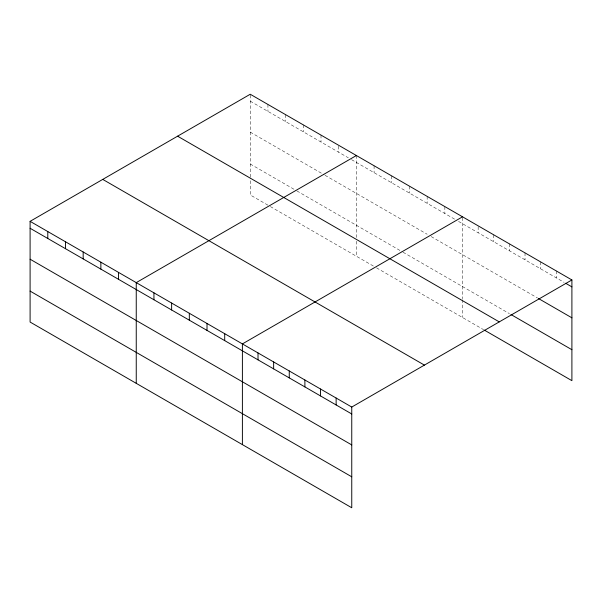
<?xml version="1.0" encoding="UTF-8"?>
<svg xmlns="http://www.w3.org/2000/svg" width="602" height="602" viewBox="0 0 602 602"><rect width="100%" height="100%" fill="white"/><g stroke="black" fill="none" stroke-linecap="round" stroke-linejoin="round"><path stroke-width="0.45" stroke-dasharray="3.01 2.26" d="M250.244 177.131L250.244 94.243M250.244 101.166L348.347 157.807M351.568 159.665L455.3 219.557M458.513 221.408L564.089 282.361M250.244 132.116L324.222 174.828M325.027 175.295L427.157 234.253M431.175 236.578L537.526 297.975M250.244 164L296.079 190.465M296.884 190.932L402.226 251.749M403.031 252.215L509.405 313.627M267.935 205.169L250.244 194.95L250.244 178.072M270.343 206.561L374.083 266.453M376.491 267.845L483.624 329.693M556.278 270.93L556.278 277.853M540.656 261.908L540.656 268.831M525.027 252.893L525.027 259.816M509.405 243.87L509.405 250.793M493.783 234.848L493.783 241.771M478.161 226.698L478.161 232.748M462.539 217.676L462.539 298.765M462.539 299.698L462.539 317.517M444.848 206.599L444.848 213.514M427.157 196.38L427.157 203.303M409.465 186.168L409.465 193.091M391.774 175.957L391.774 182.873M374.083 165.738L374.083 172.661M356.392 155.527L356.392 237.481M356.392 241.229L356.392 256.234M338.7 146.181L338.7 152.231M321.009 135.096L321.009 142.019M303.318 124.885L303.318 131.808M285.626 114.673L285.626 121.589M267.935 104.455L267.935 111.378"/><path stroke-width="0.9" d="M30.1 221.34L351.756 407.05L351.756 507.757L30.1 322.047L30.1 221.34L250.244 94.243L571.9 279.953L571.9 380.66L484.407 330.144M356.392 155.527L136.248 282.624L136.248 383.331M462.539 216.81L242.395 343.908L242.395 444.615M351.756 407.05L571.9 279.953M565.654 283.264L571.9 286.876M538.308 298.426L571.9 317.826M510.97 314.53L571.9 349.709M177.598 136.187L499.254 321.889M102.746 179.396L424.402 365.105M30.1 228.263L351.756 413.973M30.1 259.214L351.756 444.923M30.1 291.097L351.756 476.807M336.134 398.027L336.134 404.95M320.512 389.005L320.512 395.928M304.89 379.99L304.89 386.913M289.261 370.967L289.261 377.89M273.639 361.945L273.639 368.868M258.017 352.93L258.017 359.853M224.704 333.696L224.704 340.619M207.013 323.477L207.013 330.4M189.321 313.266L189.321 320.189M171.63 303.054L171.63 309.977M153.939 292.835L153.939 299.758M118.556 272.413L118.556 279.336M100.865 262.194L100.865 269.117M83.174 251.982L83.174 258.905M65.483 241.771L65.483 248.694M47.791 231.552L47.791 238.475"/></g></svg>
